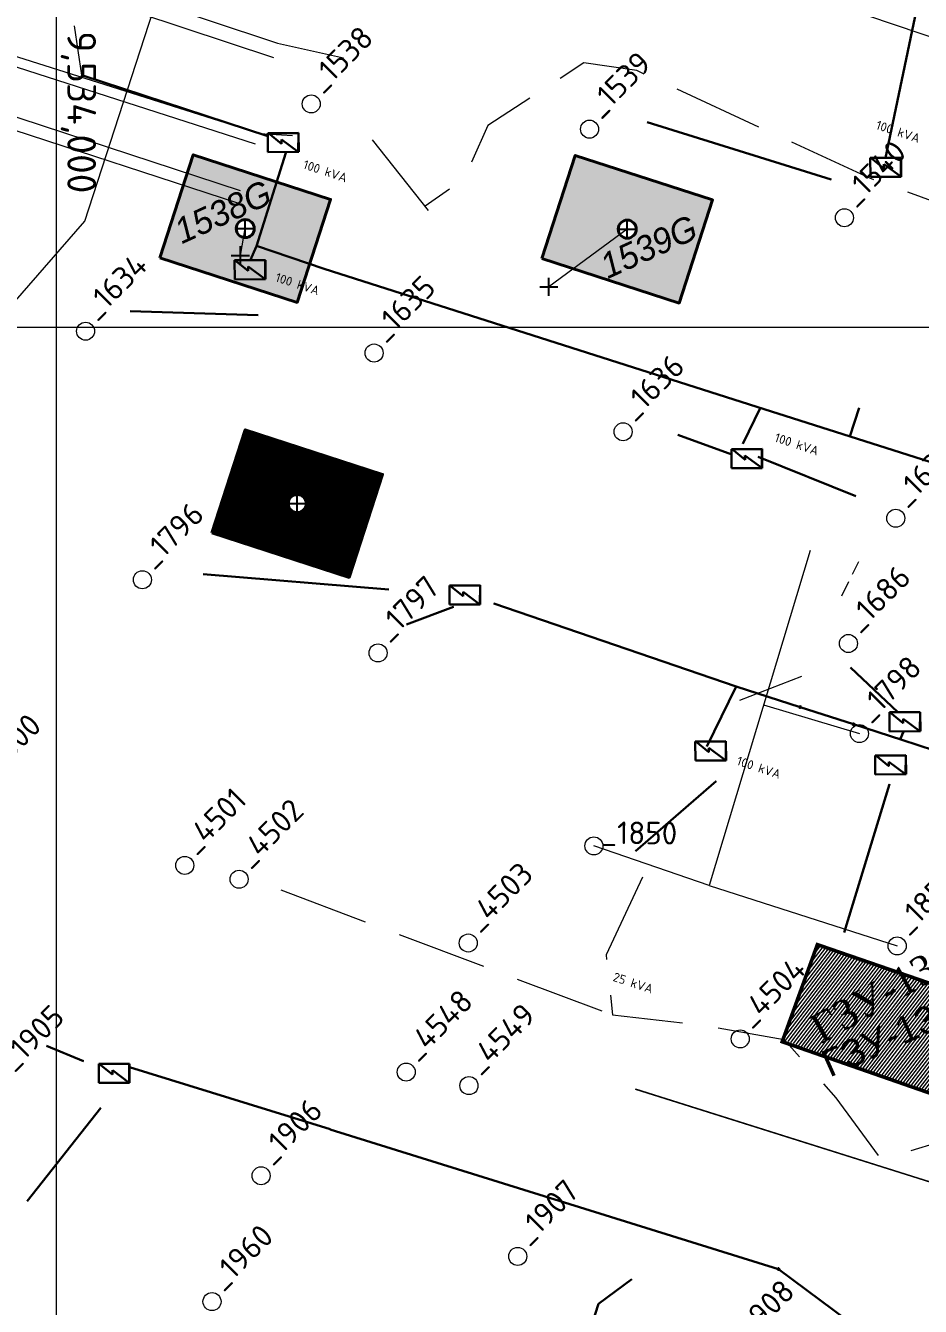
# Model space of a CAD drawing. Header units: millimetres. Extents: x 519 to 9564855, y -810 to 5021775.
# Drawn here: x 9533983 to 9534479, y 4998458 to 4999167 of the extents above; entities that cross this region are included whole.
import ezdxf
from ezdxf.enums import TextEntityAlignment as Align

# ---------------------------------------------------------------- set-up
doc = ezdxf.new("R2010")
doc.units = ezdxf.units.MM
doc.header["$LTSCALE"] = 2
doc.header["$MEASUREMENT"] = 0
doc.header["$PDMODE"] = 2
doc.header["$PDSIZE"] = 5
doc.linetypes.add('92051501$0$GROUND2', pattern=[35, 25, -10])
for name, color, linetype in [('COMPOUND', 3, 'Continuous'), ('GRID_PULKOVO', 7, 'Continuous'), ('OilColl&Flowlines', 3, 'Continuous'), ('OLD WELLS(dr.bfr2000)', 24, 'Continuous'), ('ROAD_FIELD', 255, '92051501$0$GROUND2'), ('Скважины на 2014 год', 70, 'Continuous'), ('Скважины на 2015 год', 7, 'Continuous')]:
    doc.layers.add(name, color=color, linetype=linetype)
for name, color, linetype, lineweight in [('SteamInjInfrastructure', 25, 'Continuous', 100), ('Скважины на 2024 год-125', 10, 'Continuous', 40), ('Электро', 1, 'Continuous', 30), ('Электроснаб', 1, 'Continuous', 18), ('Электроснабжене', 1, 'Continuous', 18)]:
    doc.layers.add(name, color=color, linetype=linetype, lineweight=lineweight)
doc.styles.add('92051501$0$STANDARD', font='simplex.shx')
doc.styles.add('Arial', font='arial.ttf', dxfattribs={"height": 30})
doc.styles.add('Elect', font='isocpeur.ttf')
doc.styles.add('Line_GUGK', font='')
doc.styles.get("Standard").update_dxf_attribs({"font": 'isocpeur.ttf', "width": 0.5})
doc.styles.get('Line_GUGK').set_extended_font_data('Bm431', italic=True)
doc.linetypes.add('STM_LINE', pattern='A,0.5,-0.2,["S",92051501$0$STANDARD,S=0.1,R=0,X=-0.1,Y=-0.05],-0.05', length=0.75)

msp = doc.modelspace()

# ---------------------------------------------------------------- hatches: boundary and pattern name
at = {"layer": 'Скважины на 2015 год', "linetype": 'ByBlock', "lineweight": 0, "ltscale": 5}
h = msp.add_hatch(dxfattribs=at)
h.set_pattern_fill('ANSI31', color=5, scale=12, angle=7.57251357, style=0)
h.set_pattern_definition([(52.572513574, (750066.3257, -1214104.0962), (-1.19118473032, 0.9116353099), [])])
h.paths.add_polyline_path([(9534403.14153, 4998605.03822), (9534487.10983, 4998575.40235), (9534505.73475, 4998628.17296), (9534421.76645, 4998657.80883)])
h.paths.add_polyline_path([(9534424.59073, 4998592.68636), (9534529.81147, 4998652.39304), (9534512.95127, 4998682.10566), (9534407.73054, 4998622.39899)], flags=9)
at = {"layer": 'Скважины на 2024 год-125', "linetype": 'ByBlock', "lineweight": 0, "true_color": 0xadddf7}
h = msp.add_hatch(color=141, dxfattribs=at)
h.dxf.hatch_style = 1
h.paths.add_polyline_path([(9534152.01277, 4999070.67102), (9534075.92825, 4999095.39238), (9534057.38723, 4999038.32898), (9534133.47175, 4999013.60762)])
h.paths.add_polyline_path([(9534109.7, 4999054.5, -1), (9534099.7, 4999054.5, -1)], flags=16)
h = msp.add_hatch(color=141, dxfattribs=at)
h.dxf.hatch_style = 1
h.paths.add_polyline_path([(9534363.71277, 4999070.37102), (9534287.62825, 4999095.09238), (9534269.08723, 4999038.02898), (9534345.17175, 4999013.30762)])
h.paths.add_polyline_path([(9534321.4, 4999054.2, -1), (9534311.4, 4999054.2, -1)], flags=16)
h = msp.add_hatch(dxfattribs=at)
h.set_pattern_fill('ANSI31', color=141)
h.set_pattern_definition([(45, (-15723.70241, 1159.30634), (-0.0883883476483, 0.0883883476483), [])])
h.paths.add_polyline_path([(9534180.81277, 4998918.37102), (9534104.72825, 4998943.09238), (9534086.18723, 4998886.02898), (9534162.27175, 4998861.30762)])
h.paths.add_polyline_path([(9534138.5, 4998902.2, -1), (9534128.5, 4998902.2, -1)], flags=16)

# ---------------------------------------------------------------- linework, layer by layer
at = {"layer": 'COMPOUND', "lineweight": 0, "const_width": 2, "elevation": 0}
msp.add_lwpolyline([(9534506.02328, 4998628.8873), (9534486.8213, 4998574.688), (9534402.27571, 4998604.12287), (9534421.77767, 4998657.92216), (9534506.02328, 4998628.8873)], dxfattribs=at)
at = {"layer": 'GRID_PULKOVO', "lineweight": 0}
for p, q in [((9534000, 5010000), (9534000, 4992000)), ((9533000, 4999000), (9548000, 4999000))]:
    msp.add_line(p, q, dxfattribs=at)
at = {"layer": 'OilColl&Flowlines', "color": 3, "linetype": 'ByBlock', "lineweight": 0, "ltscale": 50}
for p, q in [((9534015.89309, 4999058.54889), (9534234.79455, 4999733.26777)), ((9533901.32276, 4998927.59226), (9534015.89309, 4999058.54889))]:
    msp.add_line(p, q, dxfattribs=at)
at = {"layer": 'OilColl&Flowlines', "lineweight": 0}
for points in [[(9534417.74585, 4998876.20347), (9534361.80525, 4998690.68503)], [(9534391.99732, 4998790.8124), (9534445.1, 4998774.8)], [(9534361.80525, 4998690.68503), (9534297.9, 4998712.6)], [(9534361.80525, 4998690.68503), (9534466, 4998657.2)]]:
    msp.add_lwpolyline(points, dxfattribs=at)
at = {"layer": 'OLD WELLS(dr.bfr2000)', "lineweight": 0}
for centre in [(9534141.3, 4999123.6), (9534141.3, 4999123.6), (9534141.3, 4999123.6), (9534295.5, 4999109.6), (9534436.8, 4999060.5), (9534016.2, 4998997.7), (9534176.1, 4998985.6), (9534314.1, 4998942), (9534465.2, 4998894.1), (9534047.7, 4998860), (9534178.3, 4998819.5), (9534439, 4998824.7), (9534445.1, 4998774.8), (9534297.9, 4998712.6), (9534071.2, 4998701.8), (9534101.3, 4998694.1), (9534228.3, 4998658.8), (9534466, 4998657.2), (9534379, 4998605.7), (9534193.9, 4998587.3), (9534228.7, 4998579.8), (9534113.5, 4998529.9), (9534255.7, 4998485.2), (9534086.3, 4998460.2)]:
    msp.add_circle(centre, 5, dxfattribs=at)
at = {"layer": 'ROAD_FIELD', "lineweight": 0, "flags": 128}
for points in [[(9534584.54496, 4999033.56969), (9534450.847, 4999082.413), (9534321.64, 4999142.077), (9534292.405, 4999146.331), (9534239.246, 4999111.591), (9534225.735, 4999081.695), (9534204.46582, 4999066.94298)], [(9534206.35074, 4999064.57829), (9534168.12978, 4999112.52763)], [(9534444.53943, 4998869.90616), (9534441.11007, 4998863.01234)], [(9534439.0246, 4998858.82006), (9534435.13955, 4998851.0102)], [(9534413.00828, 4998806.43801), (9534378.60668, 4998793.07608)]]:
    msp.add_lwpolyline(points, dxfattribs=at)
at = {"layer": 'ROAD_FIELD', "color": 9, "lineweight": 0, "flags": 128}
for points in [[(9534324.83782, 4998695.22615), (9534304.677, 4998652.287), (9534308.22196, 4998618.99542), (9534360.33105, 4998612.95758), (9534403.37769, 4998605.41036), (9534432.07545, 4998572.95729), (9534456.99718, 4998538.99473), (9534488.37818, 4998548.26047)], [(9534124.44193, 4998688.1961), (9534308.22196, 4998618.99542)]]:
    msp.add_lwpolyline(points, dxfattribs=at)
at = {"layer": 'SteamInjInfrastructure', "color": 6, "linetype": 'STM_LINE', "lineweight": 0, "ltscale": 15}
for p, q in [((9534714.94693, 4999082.18635, 0), (9534311.41295, 4999219.46581, 0)), ((9534597.11927, 4998490.70693, 0), (9534321.07251, 4998577.69946, 0)), ((9534597.16993, 4998490.90655), (9534321.12, 4998577.889))]:
    msp.add_line(p, q, dxfattribs=at)
at = {"layer": 'Скважины на 2014 год', "color": 0, "lineweight": 0, "ltscale": 5}
for p, q in [((9533435.1902, 4999385.9742, -25.5277), (9534122.65311, 4999157.22006)), ((9533434.4549, 4999377.38, -25.4677), (9534120.30931, 4999149.20106, -24.5158)), ((9533417.09949, 4999327.4931, -26.0846), (9534112.53426, 4999107.20657, 0)), ((9533415.7846, 4999325.1449), (9534110.29466, 4999101.49491, -24.0864)), ((9533390.47218, 4999308.86448, -26.1494), (9534101.88123, 4999075.60428, -23.5557)), ((9533387.79514, 4999301.20396, -25.092), (9534100.99461, 4999068.51763, -24.1759)), ((9534122.65311, 4999157.22006), (9534159.0797, 4999149.0899, -24.3631)), ((9534112.53426, 4999107.20657, 0), (9534130.98792, 4999106.15125, -24.2064))]:
    msp.add_line(p, q, dxfattribs=at)
at = {"layer": 'Скважины на 2024 год-125', "color": 0, "lineweight": 15}
for p, q in [((9534102, 4999039.7), (9534104.7, 4999054.5)), ((9534316.41, 4999054.17), (9534272.9, 4999022.2))]:
    msp.add_line(p, q, dxfattribs=at)
at = {"layer": 'Скважины на 2024 год-125'}
for points in [[(9534057.38723, 4999038.32898), (9534133.47175, 4999013.60762), (9534152.01277, 4999070.67102), (9534075.92825, 4999095.39238)], [(9534269.08723, 4999038.02898), (9534345.17175, 4999013.30762), (9534363.71277, 4999070.37102), (9534287.62825, 4999095.09238)], [(9534086.18723, 4998886.02898), (9534162.27175, 4998861.30762), (9534180.81277, 4998918.37102), (9534104.72825, 4998943.09238)]]:
    msp.add_lwpolyline(points, close=True, dxfattribs=at)
at = {"layer": 'Скважины на 2024 год-125', "ltscale": 50}
for centre in [(9534104.7, 4999054.5), (9534316.4, 4999054.2), (9534133.5, 4998902.2)]:
    msp.add_circle(centre, 5, dxfattribs=at)
at = {"layer": 'Скважины на 2024 год-125', "lineweight": 25}
for p in [(9534104.7, 4999054.5), (9534316.4, 4999054.2), (9534102, 4999039.7), (9534272.9, 4999022.2), (9534133.5, 4998902.2)]:
    msp.add_point(p, dxfattribs=at)
at = {"layer": 'Электро', "ltscale": 0.05}
for p, q in [((9534459.60325, 4999093.8027, 0), (9534496.7227, 4999272.4722, -23.0866)), ((9534466.4151, 4998786.71846, 0), (9534440.17557, 4998811.38798, 0)), ((9534468.56414, 4998771.33871, -0.00006), (9534441.78898, 4998779.96391, -0.00006)), ((9534469.62152, 4998776.16534, 0), (9534467.90757, 4998772.09298, 0)), ((9534525.90807, 4998752.50719, -0.00006), (9534468.56414, 4998771.33871, -0.00006)), ((9534300.42495, 4998459.01038, 0), (9534270.81806, 4998367.56221, 0))]:
    msp.add_line(p, q, dxfattribs=at)
at = {"layer": 'Электро'}
for p, q in [((9534117.24805, 4999105.65943, 0), (9534014.24257, 4999139.46759, 0)), ((9534117.23714, 4999107.44067, 0), (9534134.28558, 4999107.54501, 0)), ((9534117.30185, 4999096.86832, 0), (9534117.23714, 4999107.44067, 0)), ((9534134.18832, 4999107.44656, 0), (9534117.59272, 4999107.34499, 0)), ((9534134.11463, 4999097.0041, 0), (9534134.18832, 4999107.44656, 0)), ((9534134.28558, 4999107.54501, 0), (9534134.35028, 4999096.97266, 0)), ((9534117.59272, 4999107.34499, 0), (9534124.8045, 4999101.51776, 0)), ((9534124.8045, 4999101.51776, 0), (9534124.78997, 4999103.89299, 0)), ((9534124.78997, 4999103.89299, 0), (9534134.11463, 4999097.0041, 0)), ((9534110.93601, 4999044.82609, 0), (9534127.2907, 4999096.56878, 0)), ((9534134.35028, 4999096.97266, 0), (9534117.30185, 4999096.86832, 0)), ((9534451.07904, 4999093.75054, 0), (9534468.12747, 4999093.85487, 0)), ((9534451.14374, 4999083.17818, 0), (9534451.07904, 4999093.75054, 0)), ((9534468.03021, 4999093.75642, 0), (9534451.43461, 4999093.65486, 0)), ((9534451.43461, 4999093.65486, 0), (9534458.64639, 4999087.82763, 0)), ((9534467.95652, 4999083.31396, 0), (9534468.03021, 4999093.75642, 0)), ((9534468.12747, 4999093.85487, 0), (9534468.19217, 4999083.28252, 0)), ((9534458.64639, 4999087.82763, 0), (9534458.63186, 4999090.20286, 0)), ((9534458.63186, 4999090.20286, 0), (9534467.95652, 4999083.31396, 0)), ((9534468.19217, 4999083.28252, 0), (9534451.14374, 4999083.17818, 0)), ((9534107.47094, 4999036.93888), (9534110.93601, 4999044.82609, 0)), ((9534148.47542, 4999032.29868, 0), (9534110.99058, 4999044.99873, 0)), ((9534098.81756, 4999036.98377), (9534115.86599, 4999037.08811)), ((9534098.88226, 4999026.41142), (9534098.81756, 4999036.98377)), ((9534115.76874, 4999036.98966), (9534099.17314, 4999036.88809)), ((9534099.17314, 4999036.88809), (9534106.38492, 4999031.06086)), ((9534115.69505, 4999026.5472), (9534115.76874, 4999036.98966)), ((9534115.86599, 4999037.08811), (9534115.93069, 4999026.51576)), ((9534106.38492, 4999031.06086), (9534106.37038, 4999033.43609)), ((9534106.37038, 4999033.43609), (9534115.69505, 4999026.5472)), ((9534388.25441, 4998955.78851, 0), (9534148.47542, 4999032.29868, 0)), ((9534115.93069, 4999026.51576), (9534098.88226, 4999026.41142)), ((9534111.80247, 4999006.55118, -0.00006), (9534040.91585, 4999008.73293, -0.00006)), ((9534390.21442, 4998955.39157, 0), (9534380.54829, 4998935.26102, 0)), ((9534561.33377, 4998900.63849, 0), (9534388.25441, 4998955.78851, 0)), ((9534439.70098, 4998939.39557, -0.00006), (9534444.92282, 4998955.17717, -0.00006)), ((9534344.37923, 4998940.3056, 0), (9534374.38619, 4998929.3332, 0)), ((9534374.11272, 4998932.3706, 0), (9534391.16115, 4998932.47494, 0)), ((9534374.17742, 4998921.79825, 0), (9534374.11272, 4998932.3706, 0)), ((9534391.0639, 4998932.37649, 0), (9534374.4683, 4998932.27492, 0)), ((9534374.4683, 4998932.27492, 0), (9534381.68008, 4998926.44769, 0)), ((9534390.99021, 4998921.93403, 0), (9534391.0639, 4998932.37649, 0)), ((9534391.16115, 4998932.47494, 0), (9534391.22585, 4998921.90259, 0)), ((9534381.68008, 4998926.44769, 0), (9534381.66554, 4998928.82292, 0)), ((9534381.66554, 4998928.82292, 0), (9534390.99021, 4998921.93403, 0)), ((9534443.09163, 4998906.39913, 0), (9534388.97806, 4998928.18885, 0)), ((9534391.22585, 4998921.90259, 0), (9534374.17742, 4998921.79825, 0)), ((9534217.86455, 4998856.82105, 0), (9534234.91298, 4998856.92539, 0)), ((9534217.92925, 4998846.2487, 0), (9534217.86455, 4998856.82105, 0)), ((9534234.81573, 4998856.82694, 0), (9534218.22013, 4998856.72537, 0)), ((9534218.22013, 4998856.72537, 0), (9534225.43191, 4998850.89814, 0)), ((9534225.43191, 4998850.89814, 0), (9534225.41737, 4998853.27337, 0)), ((9534225.41737, 4998853.27337, 0), (9534234.74204, 4998846.38448, 0)), ((9534234.74204, 4998846.38448, 0), (9534234.81573, 4998856.82694, 0)), ((9534234.91298, 4998856.92539, 0), (9534234.97768, 4998846.35304, 0)), ((9534220.066, 4998845.0971, 0), (9534194.12943, 4998835.31387, 0)), ((9534234.97768, 4998846.35304, 0), (9534217.92925, 4998846.2487, 0)), ((9534376.70938, 4998800.92826, 0), (9534242.53274, 4998846.79837, 0)), ((9534376.70938, 4998800.92826, 0), (9534360.5568, 4998767.59744, 0)), ((9534412.18279, 4998789.50107, 0), (9534376.70938, 4998800.92826, 0)), ((9534461.72792, 4998786.5837, 0), (9534478.77635, 4998786.68804, 0)), ((9534461.79262, 4998776.01135, 0), (9534461.72792, 4998786.5837, 0)), ((9534478.6791, 4998786.58959, 0), (9534462.0835, 4998786.48803, 0)), ((9534462.0835, 4998786.48803, 0), (9534469.29528, 4998780.66079, 0)), ((9534469.29528, 4998780.66079, 0), (9534469.28074, 4998783.03602, 0)), ((9534469.28074, 4998783.03602, 0), (9534478.60541, 4998776.14713, 0)), ((9534478.60541, 4998776.14713, 0), (9534478.6791, 4998786.58959, 0)), ((9534478.77635, 4998786.68804, 0), (9534478.84105, 4998776.11569, 0)), ((9534478.84105, 4998776.11569, 0), (9534461.79262, 4998776.01135, 0)), ((9534469.57109, 4998776.05896, 0), (9534467.85714, 4998771.9866, 0)), ((9534354.0865, 4998770.42314, 0), (9534371.13493, 4998770.52748, 0)), ((9534354.15121, 4998759.85079, 0), (9534354.0865, 4998770.42314, 0)), ((9534371.03768, 4998770.42903, 0), (9534354.44208, 4998770.32746, 0)), ((9534354.44208, 4998770.32746, 0), (9534361.65386, 4998764.50023, 0)), ((9534370.96399, 4998759.98657, 0), (9534371.03768, 4998770.42903, 0)), ((9534371.13493, 4998770.52748, 0), (9534371.19964, 4998759.95513, 0)), ((9534371.19964, 4998759.95513, 0), (9534354.15121, 4998759.85079, 0)), ((9534361.65386, 4998764.50023, 0), (9534361.63932, 4998766.87546, 0)), ((9534361.63932, 4998766.87546, 0), (9534370.96399, 4998759.98657, 0)), ((9534453.78134, 4998762.74929), (9534470.82977, 4998762.85362)), ((9534453.84604, 4998752.17693), (9534453.78134, 4998762.74929)), ((9534470.73252, 4998762.75517), (9534454.13692, 4998762.65361)), ((9534454.13692, 4998762.65361), (9534461.3487, 4998756.82638)), ((9534470.65882, 4998752.31271), (9534470.73252, 4998762.75517)), ((9534470.82977, 4998762.85362), (9534470.89447, 4998752.28127)), ((9534461.3487, 4998756.82638), (9534461.33416, 4998759.20161)), ((9534461.33416, 4998759.20161), (9534470.65882, 4998752.31271)), ((9534470.89447, 4998752.28127), (9534453.84604, 4998752.17693)), ((9534023.52717, 4998591.84703, 0), (9534040.5756, 4998591.95136, 0)), ((9534023.59187, 4998581.27468, 0), (9534023.52717, 4998591.84703, 0)), ((9534040.47834, 4998591.85291, 0), (9534023.88274, 4998591.75135, 0)), ((9534023.88274, 4998591.75135, 0), (9534031.09452, 4998585.92412, 0)), ((9534040.40465, 4998581.41045, 0), (9534040.47834, 4998591.85291, 0)), ((9534040.5756, 4998591.95136, 0), (9534040.6403, 4998581.37901, 0)), ((9534031.09452, 4998585.92412, 0), (9534031.07999, 4998588.29935, 0)), ((9534031.07999, 4998588.29935, 0), (9534040.40465, 4998581.41045, 0)), ((9534040.6403, 4998581.37901, 0), (9534023.59187, 4998581.27468, 0)), ((9534151.71171, 4998555.43772, 0), (9534400.24886, 4998478.18043, 0)), ((9534300.42495, 4998459.01038, -0.00006), (9534319.02695, 4998472.67784, -0.00006))]:
    msp.add_line(p, q, dxfattribs=at)
at = {"layer": 'Электро', "ltscale": 25}
for p, q in [((9534327.48779, 4999113.39667), (9534429.40052, 4999081.66814)), ((9534081.32811, 4998863.19087), (9534184.22116, 4998854.57902)), ((9534412.18279, 4998789.50107, 0), (9534441.78898, 4998779.96391, -0.00006)), ((9534365.73753, 4998748.47966), (9534320.94968, 4998709.75447)), ((9534461.83505, 4998746.75695), (9534436.61632, 4998664.61963)), ((9533994.54517, 4998601.90794), (9534015.11855, 4998593.30568)), ((9534151.80377, 4998555.72203, 0), (9534040.58766, 4998589.98041, 0)), ((9533983.82147, 4998515.74379), (9534024.69908, 4998567.48472)), ((9534400.24886, 4998478.18043, 0), (9534446.33693, 4998443.7437, 0))]:
    msp.add_line(p, q, dxfattribs=at)
for centre, start, end in [((9534412.18279, 4998789.50107, 0), 162, 341.9999999), ((9534412.18279, 4998789.50107, 0), 341.9999999, 162), ((9534441.78898, 4998779.96391, -0.00006), 162, 342.00000014), ((9534441.78898, 4998779.96391, -0.00006), 342.00000014, 162), ((9534400.24886, 4998478.18043, 0), 162, 342), ((9534400.24886, 4998478.18043, 0), 342, 162)]:
    msp.add_arc(centre, 0.5, start, end, dxfattribs=at)
at = {"layer": 'Электроснаб', "color": 1, "lineweight": 0}
for p, q in [((9534014.24257, 4999139.46759, 0), (9534010.04001, 4999166.7632, 0)), ((9534117.24805, 4999105.65943, 0), (9534014.24257, 4999139.46759, 0)), ((9534117.23714, 4999107.44067, 0), (9534134.28558, 4999107.54501, 0)), ((9534117.30185, 4999096.86832, 0), (9534117.23714, 4999107.44067, 0)), ((9534134.18832, 4999107.44656, 0), (9534117.59272, 4999107.34499, 0)), ((9534134.11463, 4999097.0041, 0), (9534134.18832, 4999107.44656, 0)), ((9534134.28558, 4999107.54501, 0), (9534134.35028, 4999096.97266, 0)), ((9534117.59272, 4999107.34499, 0), (9534124.8045, 4999101.51776, 0)), ((9534124.8045, 4999101.51776, 0), (9534124.78997, 4999103.89299, 0)), ((9534124.78997, 4999103.89299, 0), (9534134.11463, 4999097.0041, 0)), ((9534110.93601, 4999044.82609, 0), (9534127.2907, 4999096.56878, 0)), ((9534134.35028, 4999096.97266, 0), (9534117.30185, 4999096.86832, 0)), ((9534451.07904, 4999093.75054, 0), (9534468.12747, 4999093.85487, 0)), ((9534451.14374, 4999083.17818, 0), (9534451.07904, 4999093.75054, 0)), ((9534468.03021, 4999093.75642, 0), (9534451.43461, 4999093.65486, 0)), ((9534451.43461, 4999093.65486, 0), (9534458.64639, 4999087.82763, 0)), ((9534467.95652, 4999083.31396, 0), (9534468.03021, 4999093.75642, 0)), ((9534468.12747, 4999093.85487, 0), (9534468.19217, 4999083.28252, 0)), ((9534458.64639, 4999087.82763, 0), (9534458.63186, 4999090.20286, 0)), ((9534458.63186, 4999090.20286, 0), (9534467.95652, 4999083.31396, 0)), ((9534468.19217, 4999083.28252, 0), (9534451.14374, 4999083.17818, 0)), ((9534107.47094, 4999036.93888), (9534110.93601, 4999044.82609, 0)), ((9534148.47542, 4999032.29868, 0), (9534110.99058, 4999044.99873, 0)), ((9534098.81756, 4999036.98377), (9534115.86599, 4999037.08811)), ((9534098.88226, 4999026.41142), (9534098.81756, 4999036.98377)), ((9534115.76874, 4999036.98966), (9534099.17314, 4999036.88809)), ((9534099.17314, 4999036.88809), (9534106.38492, 4999031.06086)), ((9534115.69505, 4999026.5472), (9534115.76874, 4999036.98966)), ((9534115.86599, 4999037.08811), (9534115.93069, 4999026.51576)), ((9534106.38492, 4999031.06086), (9534106.37038, 4999033.43609)), ((9534106.37038, 4999033.43609), (9534115.69505, 4999026.5472)), ((9534115.93069, 4999026.51576), (9534098.88226, 4999026.41142)), ((9534111.80247, 4999006.55118, -0.00006), (9534040.91585, 4999008.73293, -0.00006)), ((9534390.21442, 4998955.39157, 0), (9534380.54829, 4998935.26102, 0)), ((9534439.70098, 4998939.39557, -0.00006), (9534444.92282, 4998955.17717, -0.00006)), ((9534344.37923, 4998940.3056, 0), (9534374.38619, 4998929.3332, 0)), ((9534374.11272, 4998932.3706, 0), (9534391.16115, 4998932.47494, 0)), ((9534374.17742, 4998921.79825, 0), (9534374.11272, 4998932.3706, 0)), ((9534391.0639, 4998932.37649, 0), (9534374.4683, 4998932.27492, 0)), ((9534374.4683, 4998932.27492, 0), (9534381.68008, 4998926.44769, 0)), ((9534390.99021, 4998921.93403, 0), (9534391.0639, 4998932.37649, 0)), ((9534391.16115, 4998932.47494, 0), (9534391.22585, 4998921.90259, 0)), ((9534381.68008, 4998926.44769, 0), (9534381.66554, 4998928.82292, 0)), ((9534381.66554, 4998928.82292, 0), (9534390.99021, 4998921.93403, 0)), ((9534443.09163, 4998906.39913, 0), (9534388.97806, 4998928.18885, 0)), ((9534391.22585, 4998921.90259, 0), (9534374.17742, 4998921.79825, 0)), ((9534217.86455, 4998856.82105, 0), (9534234.91298, 4998856.92539, 0)), ((9534217.92925, 4998846.2487, 0), (9534217.86455, 4998856.82105, 0)), ((9534234.81573, 4998856.82694, 0), (9534218.22013, 4998856.72537, 0)), ((9534218.22013, 4998856.72537, 0), (9534225.43191, 4998850.89814, 0)), ((9534225.43191, 4998850.89814, 0), (9534225.41737, 4998853.27337, 0)), ((9534225.41737, 4998853.27337, 0), (9534234.74204, 4998846.38448, 0)), ((9534234.74204, 4998846.38448, 0), (9534234.81573, 4998856.82694, 0)), ((9534234.91298, 4998856.92539, 0), (9534234.97768, 4998846.35304, 0)), ((9534220.066, 4998845.0971, 0), (9534194.12943, 4998835.31387, 0)), ((9534234.97768, 4998846.35304, 0), (9534217.92925, 4998846.2487, 0)), ((9534376.70938, 4998800.92826, 0), (9534242.53274, 4998846.79837, 0)), ((9534376.70938, 4998800.92826, 0), (9534360.5568, 4998767.59744, 0)), ((9534412.18279, 4998789.50107, 0), (9534376.70938, 4998800.92826, 0)), ((9534461.72792, 4998786.5837, 0), (9534478.77635, 4998786.68804, 0)), ((9534461.79262, 4998776.01135, 0), (9534461.72792, 4998786.5837, 0)), ((9534478.6791, 4998786.58959, 0), (9534462.0835, 4998786.48803, 0)), ((9534462.0835, 4998786.48803, 0), (9534469.29528, 4998780.66079, 0)), ((9534469.29528, 4998780.66079, 0), (9534469.28074, 4998783.03602, 0)), ((9534469.28074, 4998783.03602, 0), (9534478.60541, 4998776.14713, 0)), ((9534478.60541, 4998776.14713, 0), (9534478.6791, 4998786.58959, 0)), ((9534478.77635, 4998786.68804, 0), (9534478.84105, 4998776.11569, 0)), ((9534478.84105, 4998776.11569, 0), (9534461.79262, 4998776.01135, 0)), ((9534469.57109, 4998776.05896, 0), (9534467.85714, 4998771.9866, 0)), ((9534354.0865, 4998770.42314, 0), (9534371.13493, 4998770.52748, 0)), ((9534354.15121, 4998759.85079, 0), (9534354.0865, 4998770.42314, 0)), ((9534371.03768, 4998770.42903, 0), (9534354.44208, 4998770.32746, 0)), ((9534354.44208, 4998770.32746, 0), (9534361.65386, 4998764.50023, 0)), ((9534370.96399, 4998759.98657, 0), (9534371.03768, 4998770.42903, 0)), ((9534371.13493, 4998770.52748, 0), (9534371.19964, 4998759.95513, 0)), ((9534371.19964, 4998759.95513, 0), (9534354.15121, 4998759.85079, 0)), ((9534361.65386, 4998764.50023, 0), (9534361.63932, 4998766.87546, 0)), ((9534361.63932, 4998766.87546, 0), (9534370.96399, 4998759.98657, 0)), ((9534453.78134, 4998762.74929), (9534470.82977, 4998762.85362)), ((9534453.84604, 4998752.17693), (9534453.78134, 4998762.74929)), ((9534470.73252, 4998762.75517), (9534454.13692, 4998762.65361)), ((9534454.13692, 4998762.65361), (9534461.3487, 4998756.82638)), ((9534470.65882, 4998752.31271), (9534470.73252, 4998762.75517)), ((9534470.82977, 4998762.85362), (9534470.89447, 4998752.28127)), ((9534461.3487, 4998756.82638), (9534461.33416, 4998759.20161)), ((9534461.33416, 4998759.20161), (9534470.65882, 4998752.31271)), ((9534470.89447, 4998752.28127), (9534453.84604, 4998752.17693)), ((9534023.52717, 4998591.84703, 0), (9534040.5756, 4998591.95136, 0)), ((9534023.59187, 4998581.27468, 0), (9534023.52717, 4998591.84703, 0)), ((9534040.47834, 4998591.85291, 0), (9534023.88274, 4998591.75135, 0)), ((9534023.88274, 4998591.75135, 0), (9534031.09452, 4998585.92412, 0)), ((9534040.40465, 4998581.41045, 0), (9534040.47834, 4998591.85291, 0)), ((9534040.5756, 4998591.95136, 0), (9534040.6403, 4998581.37901, 0)), ((9534031.09452, 4998585.92412, 0), (9534031.07999, 4998588.29935, 0)), ((9534031.07999, 4998588.29935, 0), (9534040.40465, 4998581.41045, 0)), ((9534040.6403, 4998581.37901, 0), (9534023.59187, 4998581.27468, 0)), ((9534151.71171, 4998555.43772, 0), (9534400.24886, 4998478.18043, 0)), ((9534300.42495, 4998459.01038, -0.00006), (9534319.02695, 4998472.67784, -0.00006))]:
    msp.add_line(p, q, dxfattribs=at)
at = {"layer": 'Электроснаб', "color": 1, "lineweight": 0, "ltscale": 25}
for p, q in [((9534327.48779, 4999113.39667), (9534429.40052, 4999081.66814)), ((9534081.32811, 4998863.19087), (9534184.22116, 4998854.57902)), ((9534412.18279, 4998789.50107, 0), (9534441.78898, 4998779.96391, -0.00006)), ((9534365.73753, 4998748.47966), (9534320.94968, 4998709.75447)), ((9534461.83505, 4998746.75695), (9534436.61632, 4998664.61963)), ((9533994.54517, 4998601.90794), (9534015.11855, 4998593.30568)), ((9534151.80377, 4998555.72203, 0), (9534040.58766, 4998589.98041, 0)), ((9533983.82147, 4998515.74379), (9534024.69908, 4998567.48472)), ((9534400.24886, 4998478.18043, 0), (9534446.33693, 4998443.7437, 0))]:
    msp.add_line(p, q, dxfattribs=at)
at = {"layer": 'Электроснаб', "color": 1, "linetype": 'ByBlock', "lineweight": 0}
for p, q in [((9534388.25441, 4998955.78851, 0), (9534148.47542, 4999032.29868, 0)), ((9534561.33377, 4998900.63849, 0), (9534388.25441, 4998955.78851, 0))]:
    msp.add_line(p, q, dxfattribs=at)
at = {"layer": 'Электроснаб', "color": 1, "lineweight": 0, "ltscale": 0.05}
for p, q in [((9534466.4151, 4998786.71846, 0), (9534440.17557, 4998811.38798, 0)), ((9534468.56414, 4998771.33871, -0.00006), (9534441.78898, 4998779.96391, -0.00006)), ((9534469.62152, 4998776.16534, 0), (9534467.90757, 4998772.09298, 0)), ((9534525.90807, 4998752.50719, -0.00006), (9534468.56414, 4998771.33871, -0.00006)), ((9534300.42495, 4998459.01038, 0), (9534270.81806, 4998367.56221, 0))]:
    msp.add_line(p, q, dxfattribs=at)
at = {"layer": 'Электроснаб', "color": 1, "lineweight": 0, "ltscale": 25}
for centre, start, end in [((9534412.18279, 4998789.50107, 0), 162, 341.9999999), ((9534412.18279, 4998789.50107, 0), 341.9999999, 162), ((9534441.78898, 4998779.96391, -0.00006), 162, 342.00000014), ((9534441.78898, 4998779.96391, -0.00006), 342.00000014, 162), ((9534400.24886, 4998478.18043, 0), 162, 342), ((9534400.24886, 4998478.18043, 0), 342, 162)]:
    msp.add_arc(centre, 0.5, start, end, dxfattribs=at)
at = {"layer": 'Электроснабжене', "color": 1, "lineweight": 0}
for p, q in [((9534014.24257, 4999139.46759, 0), (9534010.04001, 4999166.7632, 0)), ((9534117.24805, 4999105.65943, 0), (9534014.24257, 4999139.46759, 0)), ((9534117.23714, 4999107.44067, 0), (9534134.28558, 4999107.54501, 0)), ((9534117.30185, 4999096.86832, 0), (9534117.23714, 4999107.44067, 0)), ((9534134.18832, 4999107.44656, 0), (9534117.59272, 4999107.34499, 0)), ((9534134.11463, 4999097.0041, 0), (9534134.18832, 4999107.44656, 0)), ((9534134.28558, 4999107.54501, 0), (9534134.35028, 4999096.97266, 0)), ((9534117.59272, 4999107.34499, 0), (9534124.8045, 4999101.51776, 0)), ((9534124.8045, 4999101.51776, 0), (9534124.78997, 4999103.89299, 0)), ((9534124.78997, 4999103.89299, 0), (9534134.11463, 4999097.0041, 0)), ((9534110.93601, 4999044.82609, 0), (9534127.2907, 4999096.56878, 0)), ((9534134.35028, 4999096.97266, 0), (9534117.30185, 4999096.86832, 0)), ((9534451.07904, 4999093.75054, 0), (9534468.12747, 4999093.85487, 0)), ((9534451.14374, 4999083.17818, 0), (9534451.07904, 4999093.75054, 0)), ((9534468.03021, 4999093.75642, 0), (9534451.43461, 4999093.65486, 0)), ((9534451.43461, 4999093.65486, 0), (9534458.64639, 4999087.82763, 0)), ((9534467.95652, 4999083.31396, 0), (9534468.03021, 4999093.75642, 0)), ((9534468.12747, 4999093.85487, 0), (9534468.19217, 4999083.28252, 0)), ((9534458.64639, 4999087.82763, 0), (9534458.63186, 4999090.20286, 0)), ((9534458.63186, 4999090.20286, 0), (9534467.95652, 4999083.31396, 0)), ((9534468.19217, 4999083.28252, 0), (9534451.14374, 4999083.17818, 0)), ((9534107.47094, 4999036.93888), (9534110.93601, 4999044.82609, 0)), ((9534148.47542, 4999032.29868, 0), (9534110.99058, 4999044.99873, 0)), ((9534098.81756, 4999036.98377), (9534115.86599, 4999037.08811)), ((9534098.88226, 4999026.41142), (9534098.81756, 4999036.98377)), ((9534115.76874, 4999036.98966), (9534099.17314, 4999036.88809)), ((9534099.17314, 4999036.88809), (9534106.38492, 4999031.06086)), ((9534115.69505, 4999026.5472), (9534115.76874, 4999036.98966)), ((9534115.86599, 4999037.08811), (9534115.93069, 4999026.51576)), ((9534106.38492, 4999031.06086), (9534106.37038, 4999033.43609)), ((9534106.37038, 4999033.43609), (9534115.69505, 4999026.5472)), ((9534115.93069, 4999026.51576), (9534098.88226, 4999026.41142)), ((9534111.80247, 4999006.55118, -0.00006), (9534040.91585, 4999008.73293, -0.00006)), ((9534390.21442, 4998955.39157, 0), (9534380.54829, 4998935.26102, 0)), ((9534439.70098, 4998939.39557, -0.00006), (9534444.92282, 4998955.17717, -0.00006)), ((9534344.37923, 4998940.3056, 0), (9534374.38619, 4998929.3332, 0)), ((9534374.11272, 4998932.3706, 0), (9534391.16115, 4998932.47494, 0)), ((9534374.17742, 4998921.79825, 0), (9534374.11272, 4998932.3706, 0)), ((9534391.0639, 4998932.37649, 0), (9534374.4683, 4998932.27492, 0)), ((9534374.4683, 4998932.27492, 0), (9534381.68008, 4998926.44769, 0)), ((9534390.99021, 4998921.93403, 0), (9534391.0639, 4998932.37649, 0)), ((9534391.16115, 4998932.47494, 0), (9534391.22585, 4998921.90259, 0)), ((9534381.68008, 4998926.44769, 0), (9534381.66554, 4998928.82292, 0)), ((9534381.66554, 4998928.82292, 0), (9534390.99021, 4998921.93403, 0)), ((9534443.09163, 4998906.39913, 0), (9534388.97806, 4998928.18885, 0)), ((9534391.22585, 4998921.90259, 0), (9534374.17742, 4998921.79825, 0)), ((9534217.86455, 4998856.82105, 0), (9534234.91298, 4998856.92539, 0)), ((9534217.92925, 4998846.2487, 0), (9534217.86455, 4998856.82105, 0)), ((9534234.81573, 4998856.82694, 0), (9534218.22013, 4998856.72537, 0)), ((9534218.22013, 4998856.72537, 0), (9534225.43191, 4998850.89814, 0)), ((9534225.43191, 4998850.89814, 0), (9534225.41737, 4998853.27337, 0)), ((9534225.41737, 4998853.27337, 0), (9534234.74204, 4998846.38448, 0)), ((9534234.74204, 4998846.38448, 0), (9534234.81573, 4998856.82694, 0)), ((9534234.91298, 4998856.92539, 0), (9534234.97768, 4998846.35304, 0)), ((9534220.066, 4998845.0971, 0), (9534194.12943, 4998835.31387, 0)), ((9534234.97768, 4998846.35304, 0), (9534217.92925, 4998846.2487, 0)), ((9534376.70938, 4998800.92826, 0), (9534242.53274, 4998846.79837, 0)), ((9534376.70938, 4998800.92826, 0), (9534360.5568, 4998767.59744, 0)), ((9534412.18279, 4998789.50107, 0), (9534376.70938, 4998800.92826, 0)), ((9534354.0865, 4998770.42314, 0), (9534371.13493, 4998770.52748, 0)), ((9534354.15121, 4998759.85079, 0), (9534354.0865, 4998770.42314, 0)), ((9534371.03768, 4998770.42903, 0), (9534354.44208, 4998770.32746, 0)), ((9534354.44208, 4998770.32746, 0), (9534361.65386, 4998764.50023, 0)), ((9534370.96399, 4998759.98657, 0), (9534371.03768, 4998770.42903, 0)), ((9534371.13493, 4998770.52748, 0), (9534371.19964, 4998759.95513, 0)), ((9534371.19964, 4998759.95513, 0), (9534354.15121, 4998759.85079, 0)), ((9534361.65386, 4998764.50023, 0), (9534361.63932, 4998766.87546, 0)), ((9534361.63932, 4998766.87546, 0), (9534370.96399, 4998759.98657, 0)), ((9534453.78134, 4998762.74929), (9534470.82977, 4998762.85362)), ((9534453.84604, 4998752.17693), (9534453.78134, 4998762.74929)), ((9534470.73252, 4998762.75517), (9534454.13692, 4998762.65361)), ((9534454.13692, 4998762.65361), (9534461.3487, 4998756.82638)), ((9534470.65882, 4998752.31271), (9534470.73252, 4998762.75517)), ((9534470.82977, 4998762.85362), (9534470.89447, 4998752.28127)), ((9534461.3487, 4998756.82638), (9534461.33416, 4998759.20161)), ((9534461.33416, 4998759.20161), (9534470.65882, 4998752.31271)), ((9534470.89447, 4998752.28127), (9534453.84604, 4998752.17693)), ((9534023.52717, 4998591.84703, 0), (9534040.5756, 4998591.95136, 0)), ((9534023.59187, 4998581.27468, 0), (9534023.52717, 4998591.84703, 0)), ((9534040.47834, 4998591.85291, 0), (9534023.88274, 4998591.75135, 0)), ((9534023.88274, 4998591.75135, 0), (9534031.09452, 4998585.92412, 0)), ((9534040.40465, 4998581.41045, 0), (9534040.47834, 4998591.85291, 0)), ((9534040.5756, 4998591.95136, 0), (9534040.6403, 4998581.37901, 0)), ((9534031.09452, 4998585.92412, 0), (9534031.07999, 4998588.29935, 0)), ((9534031.07999, 4998588.29935, 0), (9534040.40465, 4998581.41045, 0)), ((9534040.6403, 4998581.37901, 0), (9534023.59187, 4998581.27468, 0)), ((9534151.71171, 4998555.43772, 0), (9534400.24886, 4998478.18043, 0)), ((9534300.42495, 4998459.01038, -0.00006), (9534319.02695, 4998472.67784, -0.00006))]:
    msp.add_line(p, q, dxfattribs=at)
at = {"layer": 'Электроснабжене', "color": 1, "lineweight": 0, "ltscale": 25}
for p, q in [((9534327.48779, 4999113.39667), (9534429.40052, 4999081.66814)), ((9534081.32811, 4998863.19087), (9534184.22116, 4998854.57902)), ((9534412.18279, 4998789.50107, 0), (9534441.78898, 4998779.96391, -0.00006)), ((9534365.73753, 4998748.47966), (9534320.94968, 4998709.75447)), ((9534461.83505, 4998746.75695), (9534436.61632, 4998664.61963)), ((9533994.54517, 4998601.90794), (9534015.11855, 4998593.30568)), ((9534151.80377, 4998555.72203, 0), (9534040.58766, 4998589.98041, 0)), ((9533983.82147, 4998515.74379), (9534024.69908, 4998567.48472)), ((9534400.24886, 4998478.18043, 0), (9534446.33693, 4998443.7437, 0))]:
    msp.add_line(p, q, dxfattribs=at)
at = {"layer": 'Электроснабжене', "color": 1, "linetype": 'ByBlock', "lineweight": 0}
for p, q in [((9534388.25441, 4998955.78851, 0), (9534148.47542, 4999032.29868, 0)), ((9534561.33377, 4998900.63849, 0), (9534388.25441, 4998955.78851, 0))]:
    msp.add_line(p, q, dxfattribs=at)
at = {"layer": 'Электроснабжене', "color": 1, "lineweight": 0, "ltscale": 0.05}
for p, q in [((9534468.56414, 4998771.33871, -0.00006), (9534441.78898, 4998779.96391, -0.00006)), ((9534525.90807, 4998752.50719, -0.00006), (9534468.56414, 4998771.33871, -0.00006)), ((9534300.42495, 4998459.01038, 0), (9534270.81806, 4998367.56221, 0))]:
    msp.add_line(p, q, dxfattribs=at)
at = {"layer": 'Электроснабжене', "color": 1, "lineweight": 0, "ltscale": 25}
for centre, start, end in [((9534412.18279, 4998789.50107, 0), 162, 341.9999999), ((9534412.18279, 4998789.50107, 0), 341.9999999, 162), ((9534441.78898, 4998779.96391, -0.00006), 162, 342.00000014), ((9534441.78898, 4998779.96391, -0.00006), 342.00000014, 162), ((9534400.24886, 4998478.18043, 0), 162, 342), ((9534400.24886, 4998478.18043, 0), 342, 162)]:
    msp.add_arc(centre, 0.5, start, end, dxfattribs=at)

# ---------------------------------------------------------------- texts
at = {"layer": 'COMPOUND', "color": 0, "lineweight": 0, "insert": (9534402.88776, 4998639.90323, -0.00006), "char_height": 16, "attachment_point": 1, "rotation": 29.57240292, "style": 'Elect'}
msp.add_mtext('{\\fArial|b0|i0|c0|p34;\\P\\fTimes New Roman|b0|i0|c204|p18;ГЗУ-\\fTimes New Roman|b0|i0|c0|p18;13\\fTimes New Roman|b0|i0|c204|p18; ПТВ}', dxfattribs=at)
at = {"layer": 'GRID_PULKOVO', "lineweight": 0, "style": 'Elect'}
msp.add_text('9,534,000', height=15.875, rotation=270, dxfattribs=at).set_placement((9534006.13486, 4999163.85213))
at = {"layer": 'OLD WELLS(dr.bfr2000)', "lineweight": 0, "style": 'Elect'}
for s, rotation, p in [(' _1538', 44.99999992, (9534141.3, 4999123.6)), (' _1539', 44.99999992, (9534295.5, 4999109.6)), (' _1540', 44.99999992, (9534436.8, 4999060.5)), (' _1634', 44.99999992, (9534016.2, 4998997.7)), (' _1635', 44.99999992, (9534176.1, 4998985.6)), (' _1636', 44.99999992, (9534314.1, 4998942)), (' _1637', 44.99999992, (9534465.2, 4998894.1)), (' _1796', 44.99999992, (9534047.7, 4998860)), (' _1686', 44.99999992, (9534439, 4998824.7)), (' _1797', 44.99999992, (9534178.3, 4998819.5)), (' _1798', 44.99999992, (9534445.1, 4998774.8)), (' _4500', 44.99999992, (9533955.9, 4998741.3)), (' _4501', 44.99999992, (9534071.2, 4998701.8)), (' _4502', 44.99999992, (9534101.3, 4998694.1)), (' _1850', 359.43157625, (9534294.22317, 4998713.81577)), (' _4503', 44.99999992, (9534228.3, 4998658.8)), (' _1851', 44.99999992, (9534466, 4998657.2)), (' _4504', 44.99999992, (9534379, 4998605.7)), (' _4548', 44.99999992, (9534193.9, 4998587.3)), (' _1905', 44.99999992, (9533970.4, 4998581.7)), (' _4549', 44.99999992, (9534228.7, 4998579.8)), (' _1906', 44.99999992, (9534113.5, 4998529.9)), (' _1907', 44.99999992, (9534255.7, 4998485.2)), (' _1960', 44.99999992, (9534086.3, 4998460.2)), (' _1908', 44.99999992, (9534374.9, 4998429.4))]:
    msp.add_text(s, height=12.5, rotation=rotation, dxfattribs=at).set_placement(p)
at = {"layer": 'Скважины на 2024 год-125', "lineweight": 0, "style": 'Line_GUGK'}
for s, p in [('1538G', (9534071.35567, 4999042.0091)), ('1539G', (9534307.33359, 4999022.67968)), ('1796G', (9534098.22108, 4998888.92085))]:
    msp.add_text(s, height=14, rotation=24.53604757, dxfattribs=at).set_placement(p, align=Align.BOTTOM_LEFT)
at = {"layer": 'Электро'}
for s, height, rotation, style, p in [('9,534,000', 15.875, 270, 'Elect', (9534006.13486, 4999163.85213)), ('ГЗУ-13 ПТВ', 15, 24.02805288, 'Arial', (9534428.54881, 4998584.17166, -21.859))]:
    msp.add_text(s, height=height, rotation=rotation, dxfattribs=dict(at, style=style)).set_placement(p)
for s, p in [('100 kVA', (9534453.79525, 4999109.81244, -0.00006)), ('100 kVA', (9534136.33419, 4999087.93213, -0.00006)), ('100 kVA', (9534136.33419, 4999087.93213, -0.00006)), ('100 kVA', (9534120.97074, 4999025.43461, -0.00006)), ('100 kVA', (9534120.97074, 4999025.43461, -0.00006)), ('100 kVA', (9534397.63588, 4998936.67608, -0.00006)), ('100 kVA', (9534397.63588, 4998936.67608, -0.00006)), ('100 kVA', (9534376.6216, 4998757.59422, -0.00006)), ('100 kVA', (9534376.6216, 4998757.59422, -0.00006)), ('25 kVA', (9534308.03103, 4998637.91991, -0.00006))]:
    msp.add_text(s, height=5, rotation=341.691556, dxfattribs=at).set_placement(p)
at = {"layer": 'Электроснаб', "color": 1, "lineweight": 0, "style": 'Elect'}
msp.add_text('9,534,000', height=15.875, rotation=270, dxfattribs=at).set_placement((9534006.13486, 4999163.85213))
at = {"layer": 'Электроснаб', "color": 1, "lineweight": 0}
for s, p in [('100 kVA', (9534453.79525, 4999109.81244, -0.00006)), ('100 kVA', (9534136.33419, 4999087.93213, -0.00006)), ('100 kVA', (9534136.33419, 4999087.93213, -0.00006)), ('100 kVA', (9534120.97074, 4999025.43461, -0.00006)), ('100 kVA', (9534120.97074, 4999025.43461, -0.00006)), ('100 kVA', (9534397.63588, 4998936.67608, -0.00006)), ('100 kVA', (9534397.63588, 4998936.67608, -0.00006)), ('100 kVA', (9534376.6216, 4998757.59422, -0.00006)), ('100 kVA', (9534376.6216, 4998757.59422, -0.00006)), ('25 kVA', (9534308.03103, 4998637.91991, -0.00006))]:
    msp.add_text(s, height=5, rotation=341.691556, dxfattribs=at).set_placement(p)
at = {"layer": 'Электроснабжене', "color": 1, "lineweight": 0, "style": 'Elect'}
msp.add_text('9,534,000', height=15.875, rotation=270, dxfattribs=at).set_placement((9534006.13486, 4999163.85213))
at = {"layer": 'Электроснабжене', "color": 1, "lineweight": 0}
for s, p in [('100 kVA', (9534453.79525, 4999109.81244, -0.00006)), ('100 kVA', (9534136.33419, 4999087.93213, -0.00006)), ('100 kVA', (9534136.33419, 4999087.93213, -0.00006)), ('100 kVA', (9534120.97074, 4999025.43461, -0.00006)), ('100 kVA', (9534120.97074, 4999025.43461, -0.00006)), ('100 kVA', (9534397.63588, 4998936.67608, -0.00006)), ('100 kVA', (9534397.63588, 4998936.67608, -0.00006)), ('100 kVA', (9534376.6216, 4998757.59422, -0.00006)), ('100 kVA', (9534376.6216, 4998757.59422, -0.00006)), ('25 kVA', (9534308.03103, 4998637.91991, -0.00006))]:
    msp.add_text(s, height=5, rotation=341.691556, dxfattribs=at).set_placement(p)

doc.saveas('drawing.dxf')
